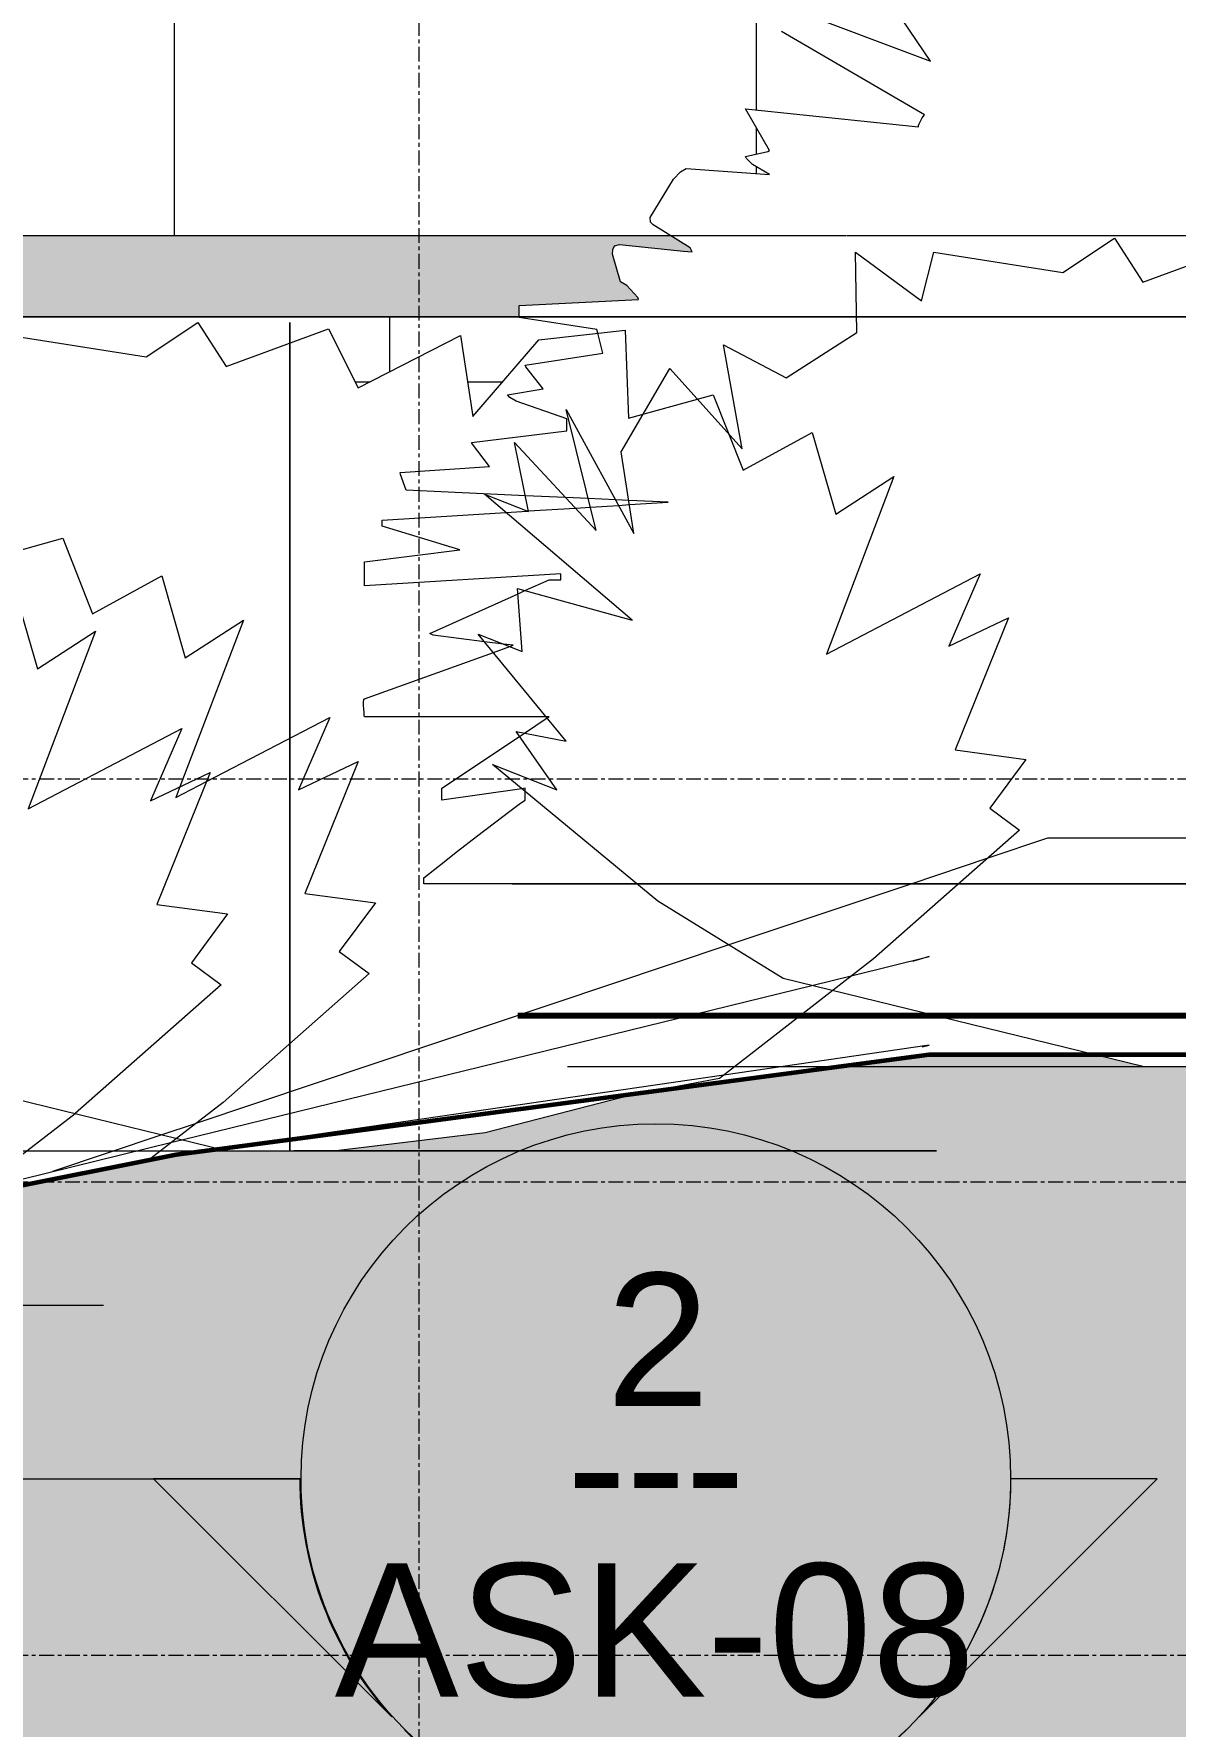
# Model space of a CAD drawing. Header units: inches. Extents: x 8252 to 9002, y -226 to 478.
# Drawn here: x 8421.5 to 8460.1, y 0 to 57.2 of the extents above; entities that cross this region are included whole.
import ezdxf

# ---------------------------------------------------------------- set-up
doc = ezdxf.new("R2010")
doc.units = ezdxf.units.IN
doc.header["$MEASUREMENT"] = 0
doc.linetypes.add('Grid Line 1_2_', pattern=[0.875, 0.5, -0.125, 0.125, -0.125])
for name, color, linetype, lineweight in [('A-DETL-GENF', 92, 'Continuous', 9), ('A-FLOR-LEVL-1', 51, 'Grid Line 1_2_', 9), ('A-GLAZ-CWMG', 51, 'Continuous', 9), ('A-WALL-PATT-1', 111, 'Continuous', 9), ('C-TOPO', 7, 'Continuous', 9), ('C-TOPO-1', 7, 'Continuous', 60), ('C-TOPO-MAJR', 7, 'Continuous', 80), ('G-ANNO-SYMB', 111, 'Continuous', 9), ('S-FNDN', 32, 'Continuous', 18), ('S-GRID-1', 1, 'Grid Line 1_2_', 9)]:
    doc.layers.add(name, color=color, linetype=linetype, lineweight=lineweight)
doc.styles.add('Arial_1', font='arial.ttf', dxfattribs={"height": 4.5})
doc.styles.add('Century Gothic', font='ufonts.com_century-gothic.ttf', dxfattribs={"height": 4.5})

# ---------------------------------------------------------------- blocks, each defined once
blk = doc.blocks.new('Rectangular Mullion - Profile_Polycarbonate_Lower-1595359-Section 18')
at = {"layer": 'A-GLAZ-CWMG'}
blk.add_hatch(color=256, dxfattribs=at).paths.add_polyline_path([(8401.319, 47.625), (8437.952, 47.625), (8437.952, 48.006), (8441.982, 48.207), (8441.959, 48.279), (8441.585, 48.685), (8441.377, 48.812), (8441.108, 49.744), (8441.114, 49.897), (8441.176, 50.02), (8441.377, 50.07), (8443.795, 49.819), (8443.731, 49.951), (8443.047, 50.375), (8401.319, 50.375), (8401.319, 47.688)], flags=0)
for p, q in [((8401.319, 50.375), (8443.047, 50.375)), ((8443.047, 50.375), (8449.002, 50.375)), ((8449.02, 50.375), (8486.601, 50.375)), ((8401.319, 47.625), (8437.952, 47.625)), ((8437.952, 47.625), (8449.362, 47.625)), ((8449.362, 47.625), (8467.303, 47.625))]:
    blk.add_line(p, q, dxfattribs=at)
blk = doc.blocks.new('yew 26768 - yew 26768-1770220-Section 18')
at = {"layer": 'A-DETL-GENF'}
for p, q in [((8419.643, 39.341), (8422.512, 40.138)), ((8422.512, 40.138), (8423.522, 37.588)), ((8423.522, 37.588), (8425.86, 38.863)), ((8425.86, 38.863), (8426.657, 36.1)), ((8428.623, 37.375), (8426.475, 31.733)), ((8426.657, 36.1), (8428.623, 37.375)), ((8427.377, 31.912), (8431.545, 34.081)), ((8431.545, 34.081), (8430.482, 31.637)), ((8430.482, 31.637), (8432.501, 32.594)), ((8432.501, 32.594), (8430.695, 28.131)), ((8426.338, 31.372), (8427.377, 31.912)), ((8426.475, 31.733), (8426.338, 31.372)), ((8430.695, 28.131), (8433.086, 27.812)), ((8433.086, 27.812), (8431.864, 26.165)), ((8431.864, 26.165), (8432.873, 25.421)), ((8432.873, 25.421), (8427.932, 21.064)), ((8427.932, 21.064), (8426.361, 19.846)), ((8426.361, 19.846), (8425.406, 19.105))]:
    blk.add_line(p, q, dxfattribs=at)
blk = doc.blocks.new('yew 26768 - yew 26768-V2-Section 18')
at = {"layer": 'A-DETL-GENF'}
for p, q in [((8420.86, 38.488), (8421.657, 35.726)), ((8423.623, 37.001), (8421.338, 30.997)), ((8421.657, 35.726), (8423.623, 37.001)), ((8421.338, 30.997), (8426.545, 33.707)), ((8426.545, 33.707), (8425.482, 31.263)), ((8425.482, 31.263), (8427.501, 32.219)), ((8427.501, 32.219), (8425.695, 27.756)), ((8425.695, 27.756), (8428.086, 27.437)), ((8428.086, 27.437), (8426.864, 25.79)), ((8426.864, 25.79), (8427.873, 25.046)), ((8427.873, 25.046), (8422.932, 20.69)), ((8422.927, 20.686), (8419.32, 17.889)), ((8420.284, 14.208), (8422.851, 14.208)), ((8422.851, 14.208), (8423.892, 14.208))]:
    blk.add_line(p, q, dxfattribs=at)
blk = doc.blocks.new('yew 26768 - yew 26768-V3-Section 18')
at = {"layer": 'A-DETL-GENF'}
for p, q in [((8420.975, 46.956), (8425.332, 46.266)), ((8425.332, 46.266), (8427.086, 47.435)), ((8427.086, 47.435), (8428.042, 45.947)), ((8428.042, 45.947), (8431.495, 47.222)), ((8430.192, 46.266), (8430.192, 47.435)), ((8430.192, 47.435), (8430.192, 45.947)), ((8430.192, 46.741), (8430.192, 47.222)), ((8430.192, 47.222), (8430.192, 46.741)), ((8430.192, 46.85), (8430.192, 47.169)), ((8430.192, 47.169), (8430.192, 46.741)), ((8430.192, 46.741), (8430.192, 46.995)), ((8430.192, 46.995), (8430.192, 46.741)), ((8430.192, 44.247), (8430.192, 46.956)), ((8430.192, 46.956), (8430.192, 45.309)), ((8430.192, 45.309), (8430.192, 46.956)), ((8430.192, 46.956), (8430.192, 46.266)), ((8431.495, 47.222), (8432.502, 45.225)), ((8432.502, 45.225), (8435.962, 46.995)), ((8435.962, 46.995), (8436.382, 44.253)), ((8438.615, 46.85), (8441.537, 47.169)), ((8441.537, 47.169), (8441.643, 44.194)), ((8430.192, 46.741), (8430.192, 46.85)), ((8430.192, 46.741), (8430.192, 44.194)), ((8430.192, 44.253), (8430.192, 46.741)), ((8430.192, 46.741), (8430.192, 44.253)), ((8430.192, 45.225), (8430.192, 46.741)), ((8430.192, 46.741), (8430.192, 45.225)), ((8430.192, 46.46), (8430.192, 46.741)), ((8430.192, 45.947), (8430.192, 46.46)), ((8436.382, 44.253), (8438.615, 46.85)), ((8430.192, 44.991), (8430.192, 42.44)), ((8430.192, 44.194), (8430.192, 44.991)), ((8441.643, 44.194), (8444.512, 44.991)), ((8444.512, 44.991), (8445.522, 42.44)), ((8430.192, 42.706), (8430.192, 44.247)), ((8430.192, 40.315), (8430.192, 43.822)), ((8430.192, 43.822), (8430.192, 42.706)), ((8430.192, 43.715), (8430.192, 40.953)), ((8430.192, 42.44), (8430.192, 43.715)), ((8445.522, 42.44), (8447.86, 43.715)), ((8447.86, 43.715), (8448.657, 40.953)), ((8430.192, 40.209), (8430.192, 43.025)), ((8430.192, 43.025), (8430.192, 40.315)), ((8430.192, 42.228), (8430.192, 36.224)), ((8430.192, 40.953), (8430.192, 42.228)), ((8450.623, 42.228), (8448.338, 36.224)), ((8448.657, 40.953), (8450.623, 42.228)), ((8430.192, 37.552), (8430.192, 41.643)), ((8430.192, 41.643), (8430.192, 37.446)), ((8430.192, 38.19), (8430.192, 40.528)), ((8430.192, 40.528), (8430.192, 37.552)), ((8430.192, 37.446), (8430.192, 40.209)), ((8430.192, 38.934), (8430.192, 36.49)), ((8430.192, 36.224), (8430.192, 38.934)), ((8448.338, 36.224), (8453.545, 38.934)), ((8453.545, 38.934), (8452.482, 36.49)), ((8430.192, 34.524), (8430.192, 38.774)), ((8430.192, 38.774), (8430.192, 38.19)), ((8430.192, 37.446), (8430.192, 32.983)), ((8430.192, 36.49), (8430.192, 37.446)), ((8452.482, 36.49), (8454.501, 37.446)), ((8454.501, 37.446), (8452.695, 32.983)), ((8430.192, 33.461), (8430.192, 35.586)), ((8430.192, 35.586), (8430.192, 34.524)), ((8430.192, 30.433), (8430.192, 34.046)), ((8430.192, 34.046), (8430.192, 33.461)), ((8430.192, 32.983), (8430.192, 32.664)), ((8430.192, 32.664), (8430.192, 31.017)), ((8452.695, 32.983), (8455.086, 32.664)), ((8455.086, 32.664), (8453.864, 31.017)), ((8430.192, 31.017), (8430.192, 30.273)), ((8453.864, 31.017), (8454.873, 30.273)), ((8430.192, 28.786), (8430.192, 30.752)), ((8430.192, 30.752), (8430.192, 30.433)), ((8430.192, 30.273), (8430.192, 25.917)), ((8454.873, 30.273), (8449.932, 25.917)), ((8430.192, 25.025), (8430.192, 29.636)), ((8430.192, 29.636), (8430.192, 28.786)), ((8430.192, 25.917), (8430.192, 21.879)), ((8449.932, 25.917), (8444.725, 21.879)), ((8430.192, 22.41), (8430.192, 25.025)), ((8428.042, 19.435), (8415.875, 22.41)), ((8430.192, 19.435), (8430.192, 22.41)), ((8430.192, 21.879), (8430.192, 21.311)), ((8444.725, 21.879), (8441.738, 21.311)), ((8430.192, 21.311), (8430.192, 20.036)), ((8441.738, 21.311), (8436.803, 20.036)), ((8430.192, 20.036), (8430.192, 19.435)), ((8436.803, 20.036), (8431.761, 19.435)), ((8408.585, 19.435), (8428.042, 19.435)), ((8420.768, 19.435), (8425.343, 19.435)), ((8425.343, 19.435), (8430.324, 19.435)), ((8428.042, 19.435), (8430.324, 19.435)), ((8428.042, 19.435), (8431.761, 19.435)), ((8430.993, 19.435), (8430.324, 19.435)), ((8430.324, 19.435), (8435.305, 19.435)), ((8431.761, 19.435), (8430.993, 19.435)), ((8431.967, 19.435), (8431.761, 19.435)), ((8433.55, 19.435), (8431.967, 19.435)), ((8436.046, 19.435), (8433.55, 19.435)), ((8435.305, 19.435), (8439.879, 19.435)), ((8439.761, 19.435), (8436.046, 19.435)), ((8444.998, 19.435), (8439.761, 19.435)), ((8439.879, 19.435), (8443.916, 19.435)), ((8443.916, 19.435), (8447.284, 19.435)), ((8452.063, 19.435), (8444.998, 19.435)), ((8447.284, 19.435), (8449.851, 19.435)), ((8449.851, 19.435), (8451.488, 19.435)), ((8451.488, 19.435), (8452.063, 19.435))]:
    blk.add_line(p, q, dxfattribs=at)
blk = doc.blocks.new('yew 26768 - yew 26768-V4-Section 18')
at = {"layer": 'A-DETL-GENF'}
for p, q in [((8449.372, 47.098), (8449.319, 49.807)), ((8449.319, 49.807), (8451.55, 48.16)), ((8451.55, 48.16), (8451.975, 49.807)), ((8451.975, 49.807), (8456.332, 49.117)), ((8456.332, 49.117), (8458.086, 50.285)), ((8458.086, 50.285), (8459.042, 48.798)), ((8459.042, 48.798), (8462.495, 50.073)), ((8446.981, 45.557), (8449.372, 47.098)), ((8445.493, 43.166), (8444.856, 46.673)), ((8444.856, 46.673), (8446.981, 45.557)), ((8441.402, 43.06), (8443.049, 45.876)), ((8443.049, 45.876), (8445.493, 43.166)), ((8440.552, 40.403), (8439.543, 44.494)), ((8439.543, 44.494), (8441.827, 40.297)), ((8438.268, 41.041), (8437.79, 43.378)), ((8437.79, 43.378), (8440.552, 40.403)), ((8441.827, 40.297), (8441.402, 43.06)), ((8441.774, 37.375), (8436.78, 41.625)), ((8436.78, 41.625), (8438.268, 41.041)), ((8438.055, 36.312), (8437.896, 38.437)), ((8437.896, 38.437), (8441.774, 37.375)), ((8439.543, 33.284), (8436.567, 36.896)), ((8436.567, 36.896), (8438.055, 36.312)), ((8439.224, 31.637), (8437.843, 33.602)), ((8437.843, 33.602), (8439.543, 33.284)), ((8442.641, 27.876), (8437.046, 32.487)), ((8437.046, 32.487), (8439.224, 31.637)), ((8446.875, 25.261), (8442.641, 27.876)), ((8459.042, 22.285), (8446.875, 25.261)), ((8439.585, 22.285), (8445.25, 22.285)), ((8439.585, 22.285), (8439.641, 22.285)), ((8439.641, 22.285), (8440.16, 22.285)), ((8440.16, 22.285), (8441.796, 22.285)), ((8441.796, 22.285), (8444.364, 22.285)), ((8444.364, 22.285), (8447.732, 22.285)), ((8445.25, 22.285), (8459.042, 22.285)), ((8447.732, 22.285), (8451.768, 22.285)), ((8451.768, 22.285), (8456.343, 22.285)), ((8456.343, 22.285), (8461.324, 22.285)), ((8459.042, 22.285), (8461.324, 22.285)), ((8459.042, 22.285), (8462.761, 22.285))]:
    blk.add_line(p, q, dxfattribs=at)
blk = doc.blocks.new('fountain grass 26747 - fountain grass 26747-V8-Section 18')
at = {"layer": 'A-DETL-GENF'}
for p, q in [((8451.855, 56.267), (8450.44, 58.369)), ((8447.019, 58.08), (8451.855, 56.267)), ((8451.653, 54.453), (8446.817, 57.274)), ((8446.414, 53.244), (8445.608, 54.655)), ((8445.608, 54.655), (8451.452, 54.05)), ((8451.545, 54.285), (8451.583, 54.354)), ((8451.583, 54.354), (8451.62, 54.412)), ((8451.62, 54.412), (8451.653, 54.453)), ((8451.452, 54.05), (8451.459, 54.089)), ((8451.459, 54.089), (8451.48, 54.146)), ((8451.48, 54.146), (8451.509, 54.213)), ((8451.509, 54.213), (8451.545, 54.285)), ((8445.608, 53.043), (8446.358, 53.211)), ((8446.358, 53.211), (8446.414, 53.244)), ((8443.402, 52.523), (8443.593, 52.64)), ((8443.593, 52.64), (8446.414, 52.438)), ((8445.639, 52.971), (8445.608, 53.043)), ((8445.84, 52.769), (8445.639, 52.971)), ((8446.414, 52.438), (8445.84, 52.769)), ((8442.38, 50.987), (8443.164, 52.278)), ((8443.164, 52.278), (8443.402, 52.523)), ((8442.385, 50.826), (8442.38, 50.987)), ((8442.477, 50.728), (8442.385, 50.826)), ((8443.731, 49.951), (8442.477, 50.728)), ((8441.108, 49.744), (8441.114, 49.897)), ((8441.114, 49.897), (8441.176, 50.02)), ((8441.176, 50.02), (8441.345, 50.074)), ((8441.345, 50.074), (8443.509, 49.841)), ((8443.509, 49.841), (8443.795, 49.819)), ((8443.795, 49.819), (8443.731, 49.951)), ((8441.377, 48.812), (8441.108, 49.744)), ((8441.585, 48.685), (8441.377, 48.812)), ((8441.959, 48.279), (8441.585, 48.685)), ((8437.952, 48.006), (8441.982, 48.207)), ((8441.982, 48.207), (8441.959, 48.279)), ((8437.952, 47.603), (8437.952, 48.006)), ((8440.571, 47.2), (8437.952, 47.603)), ((8440.604, 47.067), (8440.571, 47.2)), ((8440.773, 46.394), (8440.604, 47.067)), ((8438.153, 45.991), (8440.773, 46.394)), ((8438.179, 45.935), (8438.153, 45.991)), ((8438.758, 45.185), (8438.179, 45.935)), ((8437.549, 44.983), (8438.758, 45.185)), ((8437.629, 44.9), (8437.549, 44.983)), ((8437.842, 44.777), (8437.629, 44.9)), ((8439.564, 44.177), (8437.842, 44.777)), ((8439.564, 43.774), (8439.564, 44.177)), ((8436.34, 43.371), (8439.564, 43.774)), ((8436.366, 43.315), (8436.34, 43.371)), ((8436.944, 42.565), (8436.366, 43.315)), ((8433.922, 42.364), (8436.944, 42.565)), ((8433.933, 42.292), (8433.922, 42.364)), ((8434.123, 41.759), (8433.933, 42.292)), ((8438.158, 41.576), (8434.123, 41.759)), ((8439.521, 41.514), (8438.158, 41.576)), ((8440.287, 41.479), (8439.521, 41.514)), ((8439.85, 41.16), (8440.358, 41.192)), ((8441.207, 41.437), (8440.287, 41.479)), ((8440.358, 41.192), (8441.308, 41.251)), ((8441.655, 41.417), (8441.207, 41.437)), ((8441.308, 41.251), (8441.677, 41.274)), ((8442.989, 41.356), (8441.655, 41.417)), ((8441.677, 41.274), (8442.989, 41.356)), ((8433.317, 40.752), (8437.499, 41.013)), ((8433.317, 40.55), (8433.317, 40.752)), ((8437.499, 41.013), (8438.223, 41.058)), ((8438.223, 41.058), (8438.264, 41.061)), ((8438.264, 41.061), (8439.85, 41.16)), ((8435.937, 39.744), (8433.317, 40.55)), ((8432.713, 39.341), (8435.937, 39.744)), ((8432.713, 38.535), (8432.713, 39.341)), ((8439.362, 38.938), (8432.713, 38.535)), ((8439.362, 38.737), (8439.362, 38.938)), ((8437.909, 38.264), (8438.143, 38.37)), ((8438.143, 38.37), (8438.959, 38.737)), ((8438.959, 38.737), (8439.362, 38.737)), ((8434.929, 36.923), (8437.909, 38.264)), ((8435.043, 36.859), (8434.929, 36.923)), ((8436.777, 36.642), (8435.043, 36.859)), ((8437.419, 36.562), (8436.777, 36.642)), ((8432.713, 34.707), (8437.077, 36.278)), ((8437.077, 36.278), (8437.633, 36.478)), ((8437.75, 36.52), (8437.419, 36.562)), ((8437.633, 36.478), (8437.75, 36.52)), ((8432.683, 34.598), (8432.691, 34.677)), ((8432.684, 34.489), (8432.683, 34.598)), ((8432.691, 34.367), (8432.684, 34.489)), ((8432.691, 34.677), (8432.713, 34.707)), ((8432.701, 34.25), (8432.691, 34.367)), ((8432.709, 34.156), (8432.701, 34.25)), ((8432.713, 34.103), (8432.709, 34.156)), ((8438.868, 34.103), (8432.713, 34.103)), ((8438.129, 33.549), (8438.901, 34.063)), ((8438.959, 34.103), (8438.868, 34.103)), ((8438.901, 34.063), (8438.959, 34.103)), ((8435.332, 31.685), (8437.96, 33.436)), ((8437.96, 33.436), (8438.129, 33.549)), ((8435.332, 31.282), (8435.332, 31.685)), ((8438.039, 31.668), (8435.332, 31.282)), ((8438.153, 31.685), (8438.039, 31.668)), ((8438.153, 31.574), (8438.153, 31.685)), ((8438.153, 31.282), (8438.153, 31.574)), ((8437.113, 30.524), (8437.631, 30.914)), ((8437.631, 30.914), (8437.998, 31.182)), ((8437.998, 31.182), (8438.153, 31.282)), ((8436.504, 30.058), (8437.113, 30.524)), ((8435.863, 29.562), (8436.504, 30.058)), ((8435.251, 29.081), (8435.863, 29.562)), ((8434.728, 28.662), (8435.251, 29.081)), ((8434.728, 28.461), (8434.728, 28.662)), ((8441.931, 28.461), (8434.728, 28.461)), ((8437.709, 28.461), (8441.931, 28.461)), ((8437.709, 28.461), (8438.737, 28.461)), ((8438.737, 28.461), (8441.663, 28.461)), ((8441.663, 28.461), (8441.931, 28.461)), ((8452.819, 28.462), (8441.931, 28.461)), ((8441.931, 28.461), (8452.817, 28.461)), ((8441.931, 28.461), (8446.253, 28.461)), ((8446.253, 28.461), (8452.273, 28.461)), ((8452.273, 28.461), (8452.817, 28.461)), ((8452.817, 28.461), (8459.488, 28.461)), ((8452.817, 28.461), (8452.983, 28.461)), ((8480.542, 28.465), (8452.819, 28.462)), ((8459.488, 28.461), (8467.665, 28.461))]:
    blk.add_line(p, q, dxfattribs=at)
blk = doc.blocks.new('Section - Section Head - Filled-22785-Section 18')
at = {"layer": 'G-ANNO-SYMB'}
h = blk.add_hatch(color=256, dxfattribs=at)
edge = h.paths.add_edge_path(flags=0)
edge.add_line((8608.219, -199.981), (8600.167, -191.929))
edge.add_line((8600.167, -191.929), (8600.167, -196.883))
edge.add_arc((8600.167, -208.899), 12.016, 47.9216, 90, ccw=False)
h = blk.add_hatch(color=256, dxfattribs=at)
edge = h.paths.add_edge_path(flags=0)
edge.add_arc((8600.167, -208.899), 12, 0, 45, ccw=False)
edge.add_line((8612.167, -208.899), (8617.138, -208.899))
edge.add_line((8617.138, -208.899), (8608.652, -200.414))
h = blk.add_hatch(color=256, dxfattribs=at)
edge = h.paths.add_edge_path(flags=0)
edge.add_line((8608.652, -217.384), (8617.138, -208.899))
edge.add_line((8617.138, -208.899), (8612.167, -208.899))
edge.add_arc((8600.167, -208.899), 12, 315, 360, ccw=False)
h = blk.add_hatch(color=256, dxfattribs=at)
edge = h.paths.add_edge_path(flags=0)
edge.add_arc((8600.167, -208.899), 12.016, 270, 312.0784, ccw=False)
edge.add_line((8600.167, -220.915), (8600.167, -225.87))
edge.add_line((8600.167, -225.87), (8608.219, -217.817))
for p, q in [((8600.167, -196.883), (8600.167, -191.929)), ((8600.167, -191.929), (8608.219, -199.981)), ((8608.652, -200.414), (8617.138, -208.899)), ((8617.138, -208.899), (8608.652, -217.384)), ((8612.167, -208.899), (8617.138, -208.899)), ((8617.138, -208.899), (8612.167, -208.899)), ((8608.219, -217.817), (8600.167, -225.87)), ((8600.167, -225.87), (8600.167, -220.915))]:
    blk.add_line(p, q, dxfattribs=at)
for centre, radius, start, end in [((8600.167, -208.915), 12, 90, 270), ((8600.167, -208.899), 12.016, 47.9216, 90), ((8600.167, -208.915), 12, 270, 90), ((8600.167, -208.899), 12, 360, 45), ((8600.167, -208.899), 12, 315, 360), ((8600.167, -208.899), 12.016, 270, 312.0784)]:
    blk.add_arc(centre, radius, start, end, dxfattribs=at)

msp = doc.modelspace()

# ---------------------------------------------------------------- hatches: boundary and pattern name
at = {"layer": 'A-WALL-PATT-1'}
h = msp.add_hatch(dxfattribs=at)
h.set_pattern_fill('FP_12', color=256, style=0, pattern_type=2)
h.set_pattern_definition([(90, (8642.817, 18.375), (-19.685, 1e-15), [24, 0, 0, 0])])
h.paths.add_polyline_path([(8401.319, 50.375), (8443.047, 50.375), (8442.477, 50.728), (8442.385, 50.826), (8442.38, 50.987), (8443.164, 52.278), (8443.402, 52.523), (8443.593, 52.64), (8446.414, 52.438), (8445.84, 52.769), (8445.639, 52.971), (8445.608, 53.043), (8446.414, 53.244), (8445.608, 54.655), (8451.452, 54.05), (8451.48, 54.146), (8451.62, 54.412), (8451.653, 54.453), (8446.817, 57.274), (8446.828, 57.679), (8446.883, 57.959), (8446.939, 58.049), (8447.019, 58.08), (8451.855, 56.267), (8450.44, 58.369), (8450.444, 58.483), (8450.566, 58.52), (8452.141, 58.04), (8452.258, 58.08), (8452.228, 58.203), (8451.071, 59.571), (8451.049, 59.692), (8451.173, 59.725), (8453.064, 59.088), (8453.142, 59.185), (8453.279, 59.327), (8453.322, 59.396), (8453.322, 59.454), (8453.064, 59.603), (8451.388, 60.555), (8451.37, 60.676), (8451.436, 61.001), (8451.545, 61.216), (8451.583, 61.266), (8451.653, 61.304), (8451.749, 61.304), (8452.862, 60.498), (8453.467, 60.699), (8452.71, 61.332), (8452.641, 61.441), (8452.661, 61.505), (8452.803, 61.489), (8454.531, 60.699), (8454.877, 60.498), (8455.885, 60.699), (8454.527, 62.783), (8454.474, 62.916), (8455.28, 63.117), (8455.389, 64.16), (8455.428, 64.282), (8455.577, 64.377), (8455.766, 64.326), (8456.489, 63.923), (8455.885, 65.132), (8456.489, 65.132), (8458.907, 63.117), (8456.086, 67.147), (8456.093, 67.271), (8456.288, 67.752), (8457.014, 67.229), (8460.503, 64.993), (8460.72, 64.931), (8460.133, 65.938), (8460.09, 66.07), (8460.133, 66.141), (8460.211, 66.145), (8461.584, 65.357), (8461.728, 65.334), (8461.715, 65.535), (8460.904, 67.596), (8460.922, 67.752), (8461.015, 67.772), (8462.154, 67.137), (8462.735, 67.55), (8464.146, 66.946), (8464.146, 65.737), (8464.988, 66.191), (8465.116, 66.191), (8465.153, 66.14), (8467.37, 61.505), (8466.564, 66.341), (8466.967, 66.341), (8468.176, 64.528), (8468.259, 64.547), (8468.351, 64.634), (8468.389, 64.723), (8468.41, 64.893), (8468.404, 65.225), (8468.176, 72.386), (8468.28, 72.376), (8469.512, 71.275), (8469.586, 71.177), (8466.362, 81.655), (8467.37, 82.461), (8468.981, 81.05), (8468.176, 80.043), (8473.616, 65.535), (8473.711, 65.575), (8474.019, 65.737), (8473.414, 76.617), (8473.482, 76.645), (8473.556, 76.71), (8473.616, 76.819), (8475.026, 76.214), (8474.825, 73.796), (8476.235, 73.998), (8476.756, 76.533), (8476.84, 76.617), (8478.284, 76.335), (8480.064, 75.811), (8481.877, 66.543), (8484.295, 75.61), (8483.796, 75.833), (8483.709, 75.918), (8483.709, 76.031), (8485.101, 77.423), (8484.698, 73.595), (8482.481, 65.132), (8489.332, 74.61), (8489.735, 74.006), (8489.332, 70.782), (8487.519, 67.961), (8488.536, 68.264), (8489.26, 68.965), (8490.944, 74.61), (8491.559, 74.341), (8491.798, 73.701), (8491.177, 68.635), (8491.235, 68.503), (8491.346, 68.407), (8491.798, 68.176), (8491.894, 68.093), (8491.952, 67.961), (8491.956, 66.846), (8491.678, 65.882), (8490.547, 63.609), (8490.547, 62.945), (8490.944, 62.319), (8494.37, 65.342), (8493.765, 63.327), (8493.791, 63.272), (8494.714, 63.189), (8494.773, 63.125), (8494.713, 62.98), (8493.319, 61.597), (8493.362, 61.513), (8493.53, 61.545), (8495.826, 63.16), (8495.911, 63.125), (8496.384, 62.722), (8495.78, 61.312), (8497.19, 62.319), (8497.19, 58.491), (8499.944, 58.771), (8500.358, 58.611), (8500.478, 58.207), (8500.213, 57.483), (8500.616, 57.483), (8500.658, 57.458), (8500.759, 57.334), (8500.833, 57.129), (8500.837, 56.772), (8500.759, 56.377), (8500.343, 55.535), (8500.888, 55.449), (8503.638, 57.282), (8503.649, 57.129), (8502.832, 55.67), (8504.721, 56.872), (8504.6, 56.943), (8504.61, 57.347), (8504.666, 57.628), (8504.721, 57.717), (8504.802, 57.749), (8509.487, 55.991), (8509.54, 56.011), (8509.564, 55.963), (8509.637, 55.935), (8508.223, 58.037), (8508.227, 58.152), (8508.349, 58.188), (8509.923, 57.708), (8510.04, 57.749), (8510.01, 57.871), (8508.854, 59.239), (8508.831, 59.36), (8508.978, 59.386), (8510.846, 58.756), (8510.925, 58.853), (8511.062, 58.995), (8511.105, 59.064), (8511.105, 59.122), (8510.846, 59.271), (8509.17, 60.224), (8509.153, 60.344), (8509.219, 60.67), (8509.285, 60.822), (8509.36, 60.931), (8509.436, 60.972), (8509.532, 60.972), (8510.645, 60.166), (8511.249, 60.368), (8510.493, 61), (8510.423, 61.109), (8510.443, 61.174), (8510.586, 61.157), (8512.314, 60.368), (8512.66, 60.166), (8513.667, 60.368), (8512.31, 62.452), (8512.257, 62.584), (8513.063, 62.786), (8513.172, 63.828), (8513.211, 63.951), (8513.359, 64.045), (8513.549, 63.995), (8514.272, 63.592), (8513.667, 64.801), (8514.272, 64.801), (8516.69, 62.786), (8513.866, 66.846), (8513.875, 66.94), (8514.07, 67.42), (8515.013, 66.759), (8518.286, 64.661), (8518.503, 64.599), (8517.916, 65.606), (8517.873, 65.739), (8517.916, 65.809), (8517.994, 65.814), (8519.366, 65.026), (8519.511, 65.002), (8519.511, 65.172), (8518.687, 67.265), (8518.705, 67.42), (8518.798, 67.44), (8519.936, 66.806), (8520.518, 67.219), (8521.928, 66.614), (8521.928, 65.405), (8522.771, 65.86), (8522.898, 65.86), (8522.936, 65.808), (8525.152, 61.174), (8524.346, 66.01), (8524.749, 66.01), (8525.958, 64.196), (8526.042, 64.216), (8526.134, 64.302), (8526.172, 64.392), (8526.193, 64.562), (8526.187, 64.894), (8525.958, 72.054), (8526.063, 72.044), (8527.295, 70.943), (8527.369, 70.845), (8524.145, 81.323), (8525.152, 82.129), (8526.764, 80.719), (8525.958, 79.711), (8531.399, 65.204), (8531.494, 65.244), (8531.802, 65.405), (8531.197, 76.286), (8531.265, 76.314), (8531.339, 76.379), (8531.399, 76.487), (8532.809, 75.883), (8532.608, 73.465), (8534.018, 73.666), (8534.538, 76.202), (8534.622, 76.286), (8536.066, 76.003), (8537.846, 75.48), (8539.66, 66.211), (8542.078, 75.278), (8541.579, 75.501), (8541.492, 75.587), (8541.492, 75.7), (8542.884, 77.092), (8542.481, 73.263), (8540.264, 64.801), (8547.115, 74.279), (8547.518, 73.674), (8547.115, 70.45), (8545.302, 67.63), (8546.318, 67.932), (8546.599, 68.205), (8546.192, 68.974), (8546.934, 70.16), (8547.27, 69.395), (8548.727, 74.279), (8549.342, 74.01), (8549.581, 73.369), (8548.96, 68.303), (8549.018, 68.172), (8549.128, 68.075), (8549.581, 67.844), (8549.677, 67.761), (8549.734, 67.63), (8549.738, 66.514), (8549.46, 65.55), (8549.197, 65.01), (8550.023, 63.131), (8552.152, 65.01), (8551.548, 62.995), (8551.574, 62.94), (8552.497, 62.857), (8552.555, 62.794), (8552.468, 62.621), (8551.101, 61.265), (8551.145, 61.182), (8551.312, 61.213), (8553.042, 62.428), (8551.827, 66.304), (8551.874, 66.376), (8551.961, 66.457), (8552.344, 66.687), (8552.569, 66.749), (8555.386, 62.3), (8554.973, 60.372), (8554.973, 60.205), (8555.683, 59.779), (8557.314, 68.232), (8557.611, 68.529), (8558.088, 68.131), (8558.66, 73.214), (8557.198, 83.431), (8558.355, 89.249), (8557.451, 89.772), (8557.039, 91.136), (8557.026, 93.033), (8557.827, 97.19), (8558.455, 98.833), (8559.111, 99.775), (8559.809, 100.19), (8559.971, 100.242), (8559.992, 100.762), (8560.009, 101), (8560.045, 100.266), (8561.585, 100.762), (8563.302, 100.932), (8563.928, 100.844), (8564.287, 100.629), (8566.138, 94.999), (8566.309, 93.411), (8566.12, 92.129), (8565.451, 91.343), (8564.175, 90.517), (8563.531, 89.436), (8563.611, 88.239), (8564.206, 86.976), (8566.994, 83.272), (8567.563, 82.227), (8567.807, 71.795), (8567.778, 71.563), (8567.263, 58.516), (8567.41, 58.74), (8567.547, 58.889), (8567.681, 58.827), (8568.188, 58.516), (8568.288, 58.444), (8567.41, 54.45), (8567.593, 54.47), (8567.363, 54.281), (8567.036, 52.809), (8567.03, 52.138), (8567.16, 52.098), (8567.484, 52.396), (8567.368, 52.598), (8567.669, 52.567), (8567.853, 52.736), (8567.448, 53.215), (8567.425, 53.336), (8567.55, 53.369), (8568.288, 53.138), (8568.795, 53.605), (8567.765, 54.2), (8567.747, 54.32), (8567.813, 54.645), (8567.929, 54.871), (8567.954, 54.907), (8568.064, 54.949), (8568.126, 54.948), (8569.241, 54.143), (8569.519, 54.25), (8569.785, 54.393), (8569.241, 54.831), (8568.577, 55.218), (8568.588, 55.622), (8568.643, 55.903), (8568.699, 55.992), (8568.779, 56.024), (8570.97, 55.202), (8571.277, 55.854), (8570.904, 56.427), (8570.851, 56.56), (8571.657, 56.762), (8571.766, 57.804), (8571.805, 57.927), (8571.953, 58.021), (8572.143, 57.971), (8572.256, 57.927), (8572.463, 58.373), (8572.261, 58.777), (8572.657, 58.777), (8573.147, 59.815), (8572.463, 60.792), (8572.469, 60.916), (8572.664, 61.396), (8573.587, 60.748), (8576, 65.859), (8576.741, 65.118), (8574.583, 60.109), (8576.88, 58.637), (8577.097, 58.575), (8576.51, 59.582), (8576.467, 59.715), (8576.51, 59.785), (8576.588, 59.789), (8577.083, 59.505), (8576.287, 60.727), (8576.234, 60.86), (8577.04, 61.061), (8577.149, 62.103), (8577.188, 62.226), (8577.336, 62.32), (8577.526, 62.27), (8578.249, 61.867), (8577.644, 63.076), (8578.249, 63.076), (8579.45, 62.076), (8579.417, 62.847), (8577.843, 65.118), (8577.853, 65.215), (8578.047, 65.695), (8578.975, 65.044), (8579.353, 64.802), (8579.33, 65.463), (8577.289, 66.42), (8576.712, 66.503), (8578.256, 68.562), (8579.231, 68.275), (8579.051, 73.355), (8577.901, 73.588), (8577.428, 73.711), (8576.944, 73.861), (8576.458, 74.048), (8576.026, 74.258), (8575.729, 74.442), (8575.468, 74.647), (8575.25, 74.875), (8575.084, 75.128), (8574.979, 75.406), (8574.942, 75.712), (8575.002, 76.176), (8575.963, 82.204), (8576.737, 84.291), (8577.77, 85.899), (8579.114, 87.165), (8582.951, 89.223), (8583.034, 89.702), (8582.849, 90.146), (8581.525, 91.796), (8581.109, 92.629), (8580.728, 95.145), (8580.866, 96.302), (8581.201, 97.209), (8581.67, 97.91), (8583.248, 99.236), (8586.08, 100), (8587.812, 99.236), (8588.654, 97.531), (8588.535, 90.468), (8589.322, 89.792), (8593.916, 87.575), (8594.656, 86.824), (8595.029, 85.68), (8594.815, 78.848), (8594.292, 76.57), (8593.538, 74.857), (8592.547, 74.042), (8592.174, 73.338), (8592.202, 71.943), (8593.037, 69.714), (8593.133, 70.178), (8593.217, 70.262), (8594.661, 69.979), (8595.442, 69.749), (8595.174, 74.561), (8595.242, 74.589), (8595.316, 74.654), (8595.376, 74.763), (8596.786, 74.158), (8596.585, 71.74), (8597.995, 71.942), (8598.516, 74.477), (8598.6, 74.561), (8600.044, 74.278), (8601.824, 73.755), (8603.406, 65.667), (8604.145, 66.393), (8604.846, 69.022), (8604.854, 69.052), (8606.055, 73.554), (8605.556, 73.777), (8605.469, 73.862), (8605.469, 73.975), (8606.861, 75.367), (8606.458, 71.539), (8605.534, 68.013), (8605.709, 68.255), (8606.112, 67.65), (8605.812, 65.249), (8606.855, 66.691), (8607.321, 68.255), (8607.825, 68.034), (8611.092, 72.554), (8611.495, 71.95), (8611.092, 68.726), (8609.279, 65.905), (8610.295, 66.208), (8611.02, 66.909), (8612.704, 72.554), (8613.319, 72.285), (8613.558, 71.645), (8612.937, 66.579), (8612.995, 66.447), (8613.106, 66.351), (8613.558, 66.119), (8613.654, 66.036), (8613.712, 65.905), (8613.716, 64.789), (8613.438, 63.825), (8612.957, 62.86), (8615.315, 64.591), (8615.102, 65.123), (8615.008, 65.78), (8615.055, 66.466), (8615.264, 67.082), (8615.666, 67.533), (8616.255, 67.713), (8617.079, 67.533), (8617.369, 67.26), (8617.531, 66.848), (8617.741, 64.242), (8617.656, 63.461), (8616.245, 61.154), (8616.474, 61.133), (8616.533, 61.069), (8616.473, 60.924), (8615.537, 59.995), (8615.408, 59.785), (8615.364, 59.541), (8617.586, 61.104), (8617.671, 61.069), (8618.144, 60.666), (8617.863, 60.01), (8618.027, 59.847), (8617.875, 59.495), (8618.95, 60.263), (8618.95, 56.435), (8620.382, 56.58), (8620.382, 133.875), (8506.069, 133.875), (8506.069, 131.125), (8449.358, 131.125), (8449.877, 130.582), (8452.243, 128.377), (8453.793, 126.774), (8455.02, 124.748), (8455.55, 122.175), (8455.224, 118.708), (8454.366, 114.978), (8453.384, 111.768), (8452.243, 108.954), (8450.911, 106.409), (8449.355, 104.009), (8447.543, 101.628), (8445.441, 99.143), (8443.275, 97.01), (8441.286, 95.536), (8439.468, 94.364), (8437.815, 93.14), (8436.32, 91.508), (8434.976, 89.112), (8433.777, 85.597), (8433.131, 81.716), (8433.179, 78.324), (8433.471, 75.626), (8433.615, 73.285), (8433.179, 71.326), (8431.744, 69.682), (8428.886, 68.289), (8425.452, 67.362), (8422.381, 66.955), (8419.388, 66.759), (8416.192, 66.464), (8412.508, 65.761), (8408.054, 64.34), (8402.548, 61.893), (8401.319, 61.316), (8401.319, 59.078)], flags=0)
h.paths.add_polyline_path([(8569.571, 52.88), (8569.656, 52.971), (8569.699, 53.04), (8569.687, 53.106), (8569.354, 53.295), (8569.15, 53.408), (8568.882, 53.106), (8569.03, 53.106), (8569.241, 53.056), (8569.489, 52.941), (8569.569, 52.881)], flags=0)
h.paths.add_polyline_path([(8557.794, 54.533), (8558.013, 54.678), (8558.019, 54.987), (8557.908, 54.762)], flags=0)
h.paths.add_polyline_path([(8506.45, 54.87), (8507.493, 55.255), (8506.378, 55.905), (8505.871, 55.36), (8505.871, 55.256), (8506.086, 55.113)], flags=0)
h.paths.add_polyline_path([(8505.286, 55.981), (8505.876, 56.198), (8504.89, 56.772), (8504.847, 56.035), (8505.13, 56.223), (8505.266, 56.011)], flags=0)
h.paths.add_polyline_path([(8574.876, 57.101), (8574.973, 57.206), (8574.678, 57.627), (8573.739, 58.149), (8573.707, 58.076), (8574.875, 57.102)], flags=0)
h.paths.add_polyline_path([(8557.996, 57.152), (8558.059, 57.152), (8558.063, 57.336)], flags=0)
h.paths.add_polyline_path([(8556.206, 58.285), (8557.727, 58.439), (8558.081, 58.302), (8558.191, 64.142), (8558.092, 64.669), (8557.333, 63.635), (8556.2, 59.039), (8556.204, 58.439)], flags=0)
h.paths.add_polyline_path([(8548.727, 61.988), (8549.52, 62.688), (8548.755, 64.132), (8548.33, 63.277), (8548.33, 62.614)], flags=0)
h.paths.add_polyline_path([(8521.541, 149.625), (8620.382, 149.625), (8620.382, 235.348), (8506.069, 235.348), (8506.069, 149.625)], flags=0)
h = msp.add_hatch(dxfattribs=at)
h.set_pattern_fill('FP_8', color=256, style=0, pattern_type=2)
h.set_pattern_definition([(0, (8697.569, -90.575), (0, 4), []), (90, (8697.569, -90.575), (-8, 8), [4, -28]), (90, (8713.569, -86.575), (-8, 8), [4, -28])])
h.paths.add_polyline_path([(8410.5, 40.376), (8412.049, 43.025), (8413.162, 41.792), (8413.306, 41.808), (8413.962, 42.143), (8414.002, 41.883), (8414.204, 41.906), (8413.856, 43.822), (8415.981, 42.706), (8418.372, 44.247), (8418.319, 46.956), (8420.55, 45.309), (8420.975, 46.956), (8425.332, 46.266), (8427.086, 47.435), (8428.042, 45.947), (8431.495, 47.222), (8432.502, 45.225), (8435.962, 46.995), (8436.382, 44.253), (8438.615, 46.85), (8440.604, 47.067), (8440.571, 47.2), (8437.952, 47.603), (8437.952, 47.625), (8408.569, 47.625), (8408.569, 42.028), (8409.495, 42.37), (8410.402, 40.57)], flags=0)
at = {"layer": 'C-TOPO'}
msp.add_hatch(color=256, dxfattribs=at).paths.add_polyline_path([(8337.942, -196.928), (8472.569, -196.928), (8472.569, 22.671), (8465.995, 22.671), (8462.761, 22.285), (8459.042, 22.285), (8457.464, 22.671), (8451.819, 22.671), (8441.774, 21.318), (8441.643, 21.286), (8436.803, 20.036), (8431.761, 19.435), (8427.969, 19.452), (8427.821, 19.489), (8426.345, 19.293), (8388.291, 11.686), (8388.472, 11.458), (8388.805, 11.158), (8389.181, 11.002), (8384.87, 11.002), (8372.826, 8.595), (8356.455, 5.907), (8337.942, 3.013), (8337.942, -121.589)], flags=0)

# ---------------------------------------------------------------- linework, layer by layer
at = {"layer": 'A-FLOR-LEVL-1'}
for p, q in [((8978.718, 32), (8289.597, 32)), ((8978.718, 18.375), (8289.597, 18.375)), ((8978.718, 2.375), (8289.597, 2.375))]:
    msp.add_line(p, q, dxfattribs=at)
at = {"layer": 'C-TOPO'}
for p, q in [((8455.819, 30), (8453.794, 29.322)), ((8462.569, 30), (8455.819, 30)), ((8453.794, 29.322), (8451.227, 28.462)), ((8451.227, 28.462), (8445.044, 26.392)), ((8445.044, 26.392), (8427.018, 20.355)), ((8449.217, 25.362), (8451.82, 26)), ((8451.82, 26), (8451.255, 25.828)), ((8447.841, 25.025), (8449.217, 25.362)), ((8426.538, 19.803), (8447.841, 25.025)), ((8451.82, 23), (8444.866, 21.988)), ((8451.579, 22.95), (8451.82, 23)), ((8442.15, 21.389), (8451.82, 22.671)), ((8457.464, 22.671), (8451.82, 22.671)), ((8460.743, 22.671), (8457.464, 22.671)), ((8444.866, 21.988), (8427.772, 19.501)), ((8427.821, 19.489), (8442.15, 21.389)), ((8426.996, 20.348), (8425.861, 19.968)), ((8419.593, 18.1), (8426.198, 19.719)), ((8425.861, 19.968), (8422.169, 18.732)), ((8426.198, 19.719), (8426.538, 19.803)), ((8427.772, 19.501), (8426.345, 19.293)), ((8426.345, 19.293), (8427.821, 19.489)), ((8426.345, 19.293), (8388.291, 11.686))]:
    msp.add_line(p, q, dxfattribs=at)
at = {"layer": 'C-TOPO-1'}
for p, q in [((8451.819, 22.671), (8442.15, 21.389)), ((8457.464, 22.671), (8451.82, 22.671)), ((8460.743, 22.671), (8457.464, 22.671)), ((8442.15, 21.389), (8427.821, 19.489)), ((8427.821, 19.489), (8426.345, 19.293)), ((8426.345, 19.293), (8388.291, 11.686))]:
    msp.add_line(p, q, dxfattribs=at)
at = {"layer": 'C-TOPO-MAJR'}
for p, q in [((8437.902, 24), (8443.661, 24)), ((8443.661, 24), (8447.46, 24)), ((8447.46, 24), (8451.819, 24)), ((8451.82, 24), (8452.031, 24))]:
    msp.add_line(p, q, dxfattribs=at)
at = {"layer": 'C-TOPO-MAJR', "flags": 128}
msp.add_lwpolyline([(8452.031, 24), (8469.921, 24), (8472.113, 24)], dxfattribs=at)
at = {"layer": 'G-ANNO-SYMB'}
msp.add_line((8411.416, 8.346), (8430.555, 8.346), dxfattribs=at)
at = {"layer": 'S-FNDN'}
msp.add_line((8486.046, 47.625), (8398.569, 47.625), dxfattribs=at)
at = {"layer": 'S-GRID-1'}
msp.add_line((8434.569, -194), (8434.569, 454.145), dxfattribs=at)

# ---------------------------------------------------------------- block references
at = {"layer": 'A-DETL-GENF'}
for name in ['fountain grass 26747 - fountain grass 26747-V8-Section 18', 'yew 26768 - yew 26768-V4-Section 18', 'yew 26768 - yew 26768-V3-Section 18', 'yew 26768 - yew 26768-1770220-Section 18', 'yew 26768 - yew 26768-V2-Section 18']:
    msp.add_blockref(name, (0, 0), dxfattribs=at)
at = {"layer": 'A-GLAZ-CWMG'}
msp.add_blockref('Rectangular Mullion - Profile_Polycarbonate_Lower-1595359-Section 18', (0, 0), dxfattribs=at)
at = {"layer": 'G-ANNO-SYMB', "extrusion": (0, 0, -1), "rotation": 270.0000000000007}
msp.add_blockref('Section - Section Head - Filled-22785-Section 18', (-8233.656, 8608.513), dxfattribs=at)

# ---------------------------------------------------------------- texts
at = {"layer": 'G-ANNO-SYMB', "char_height": 4.5, "attachment_point": 1}
for s, insert, width, style in [('2', (8440.895, 15.3), 4.242, 'Arial_1'), ('---', (8439.569, 11.047), 7.7265, 'Century Gothic'), ('ASK-08', (8431.711, 5.482), 26.5125, 'Arial_1')]:
    msp.add_mtext(s, dxfattribs=dict(at, insert=insert, width=width, style=style))

doc.saveas('drawing.dxf')
